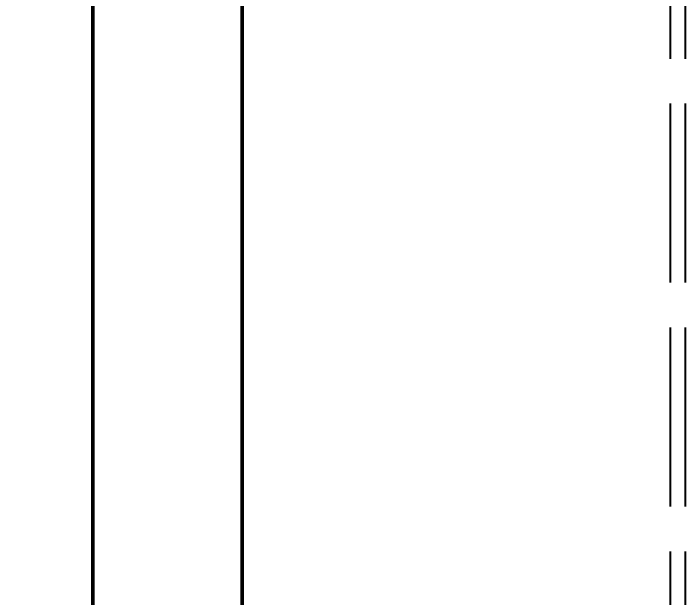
# Model space of a CAD drawing. Header units: millimetres. Extents: x 0 to 594, y 0 to 420.
# Drawn here: x 80.55 to 91.8, y 324.55 to 334.33 of the extents above; entities that cross this region are included whole.
import ezdxf

# ---------------------------------------------------------------- set-up
doc = ezdxf.new("R2010")
doc.units = ezdxf.units.MM
doc.linetypes.add('ISO02-TRAZOS', pattern=[3.75, 3, -0.75])
for name, color, linetype, lineweight in [('01-VISIBLE', 7, 'CONTINUOUS', 50), ('02-OCULTA', 4, 'ISO02-TRAZOS', 25), ('04-COTA', 3, 'CONTINUOUS', 25)]:
    doc.layers.add(name, color=color, linetype=linetype, lineweight=lineweight)
doc.styles.add('ISO3098', font='isocpeur.ttf')
doc.dimstyles.new('FLAMA-ISO', dxfattribs={"dimtxt": 3.5, "dimasz": 3, "dimexe": 2, "dimexo": 1, "dimgap": 1, "dimtad": 1, "dimdec": 1, "dimtxsty": 'ISO3098', "dimcen": 2.5, "dimclrd": 3, "dimclre": 3, "dimclrt": 3, "dimazin": 3, "dimtfac": 1, "dimtmove": 0, "dimatfit": 3, "dimlwd": 25, "dimlwe": 25})

msp = doc.modelspace()

# ---------------------------------------------------------------- linework, layer by layer
at = {"layer": '01-VISIBLE'}
for p, q in [((81.875, 314.156), (81.875, 335.36)), ((84.375, 314.156), (84.375, 335.36))]:
    msp.add_line(p, q, dxfattribs=at)
at = {"layer": '02-OCULTA'}
for p, q in [((91.55, 262.32), (91.55, 350.656)), ((91.8, 262.32), (91.8, 350.656))]:
    msp.add_line(p, q, dxfattribs=at)

# ---------------------------------------------------------------- dimensions: what is measured, and where the dimension line sits
at = {"layer": '04-COTA'}
msp.add_linear_dim(base=(53, 255), p1=(75.25, 255), p2=(89.75, 352.276), angle=90, dimstyle='FLAMA-ISO', override={"dimlfac": 10}, dxfattribs=at).render()

doc.saveas('drawing.dxf')
